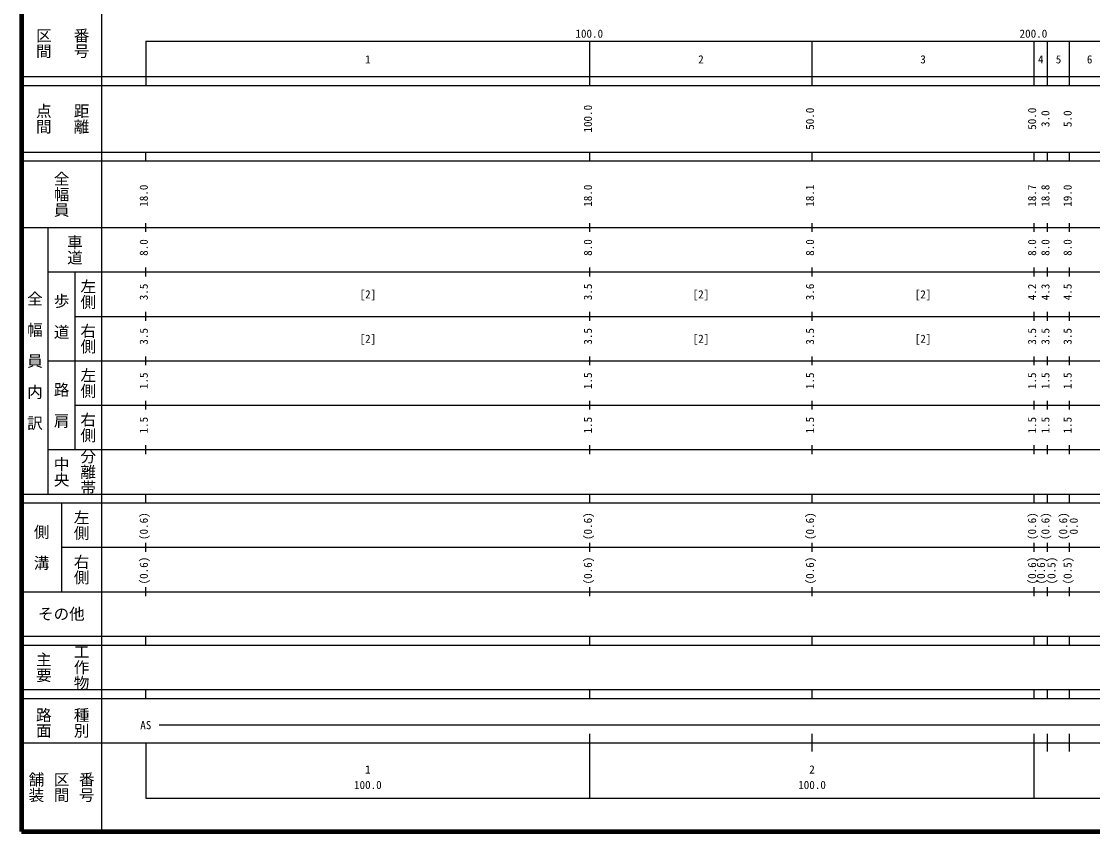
# Model space of a CAD drawing. Units: millimetres on the paper, enlarged 1000 times. Extents: x 40000 to 680000, y 20000 to 380000.
# Drawn here: x 40000 to 281163, y 20000 to 202409 of the extents above; entities that cross this region are included whole.
import ezdxf
from ezdxf.enums import TextEntityAlignment as Align

# ---------------------------------------------------------------- set-up
doc = ezdxf.new("R2010")
doc.units = ezdxf.units.MM
doc.header["$LTSCALE"] = 1000
doc.layers.add('M-TTL', color=2, linetype='Continuous', lineweight=140)
doc.layers.add('M-TTL-BAND', color=7, linetype='Continuous', lineweight=25)
doc.styles.add('@ＭＳ ゴシック', font='')
doc.styles.add('ＭＳ ゴシック', font='')
doc.styles.get('@ＭＳ ゴシック').set_extended_font_data('@MS Gothic')
doc.styles.get('ＭＳ ゴシック').set_extended_font_data('MS Gothic')

msp = doc.modelspace()

# ---------------------------------------------------------------- linework, layer by layer
at = {"layer": 'M-TTL'}
for p, q in [((40000, 380000), (40000, 20000)), ((40000, 20000), (680000, 20000))]:
    msp.add_line(p, q, dxfattribs=at)
at = {"layer": 'M-TTL-BAND'}
for p, q in [((58000, 370000), (58000, 20000)), ((68000, 198000), (579000, 198000)), ((68000, 198000), (68000, 188000)), ((168000, 188000), (168000, 198000)), ((218000, 188000), (218000, 198000)), ((268000, 188000), (268000, 198000)), ((271000, 188000), (271000, 198000)), ((276000, 188000), (276000, 198000)), ((40000, 190000), (579000, 190000)), ((40000, 188000), (579000, 188000)), ((40000, 173000), (579000, 173000)), ((68000, 171000), (68000, 173000)), ((168000, 171000), (168000, 173000)), ((218000, 171000), (218000, 173000)), ((268000, 171000), (268000, 173000)), ((271000, 171000), (271000, 173000)), ((276000, 171000), (276000, 173000)), ((40000, 171000), (579000, 171000)), ((68000, 155000), (68000, 157000)), ((168000, 155000), (168000, 157000)), ((218000, 155000), (218000, 157000)), ((268000, 155000), (268000, 157000)), ((271000, 155000), (271000, 157000)), ((276000, 155000), (276000, 157000)), ((40000, 156000), (579000, 156000)), ((46000, 96000), (46000, 156000)), ((46000, 146000), (579000, 146000)), ((52000, 146000), (52000, 106000)), ((68000, 145000), (68000, 147000)), ((168000, 145000), (168000, 147000)), ((218000, 145000), (218000, 147000)), ((268000, 145000), (268000, 147000)), ((271000, 145000), (271000, 147000)), ((276000, 145000), (276000, 147000)), ((52000, 136000), (579000, 136000)), ((68000, 135000), (68000, 137000)), ((168000, 135000), (168000, 137000)), ((218000, 135000), (218000, 137000)), ((268000, 135000), (268000, 137000)), ((271000, 135000), (271000, 137000)), ((276000, 135000), (276000, 137000)), ((46000, 126000), (579000, 126000)), ((68000, 125000), (68000, 127000)), ((168000, 125000), (168000, 127000)), ((218000, 125000), (218000, 127000)), ((268000, 125000), (268000, 127000)), ((271000, 125000), (271000, 127000)), ((276000, 125000), (276000, 127000)), ((52000, 116000), (579000, 116000)), ((68000, 115000), (68000, 117000)), ((168000, 115000), (168000, 117000)), ((218000, 115000), (218000, 117000)), ((268000, 115000), (268000, 117000)), ((271000, 115000), (271000, 117000)), ((276000, 115000), (276000, 117000)), ((68000, 105000), (68000, 107000)), ((168000, 105000), (168000, 107000)), ((218000, 105000), (218000, 107000)), ((268000, 105000), (268000, 107000)), ((271000, 105000), (271000, 107000)), ((276000, 105000), (276000, 107000)), ((46000, 106000), (579000, 106000)), ((40000, 96000), (579000, 96000)), ((68000, 94000), (68000, 96000)), ((168000, 94000), (168000, 96000)), ((218000, 94000), (218000, 96000)), ((268000, 94000), (268000, 96000)), ((271000, 94000), (271000, 96000)), ((276000, 94000), (276000, 96000)), ((40000, 94000), (579000, 94000)), ((49000, 94000), (49000, 74000)), ((68000, 83000), (68000, 85000)), ((168000, 83000), (168000, 85000)), ((218000, 83000), (218000, 85000)), ((268000, 83000), (268000, 85000)), ((271000, 83000), (271000, 85000)), ((276000, 83000), (276000, 85000)), ((49000, 84000), (579000, 84000)), ((68000, 73000), (68000, 75000)), ((168000, 73000), (168000, 75000)), ((218000, 73000), (218000, 75000)), ((268000, 73000), (268000, 75000)), ((271000, 73000), (271000, 75000)), ((276000, 73000), (276000, 75000)), ((40000, 74000), (579000, 74000)), ((40000, 64000), (579000, 64000)), ((68000, 62000), (68000, 64000)), ((168000, 62000), (168000, 64000)), ((218000, 62000), (218000, 64000)), ((268000, 62000), (268000, 64000)), ((271000, 62000), (271000, 64000)), ((276000, 62000), (276000, 64000)), ((40000, 62000), (579000, 62000)), ((40000, 52000), (579000, 52000)), ((68000, 50000), (68000, 52000)), ((168000, 50000), (168000, 52000)), ((218000, 50000), (218000, 52000)), ((268000, 50000), (268000, 52000)), ((271000, 50000), (271000, 52000)), ((276000, 50000), (276000, 52000)), ((40000, 50000), (579000, 50000)), ((71000, 44000), (556500, 44000)), ((168000, 27500), (168000, 42000)), ((218000, 38000), (218000, 42000)), ((268000, 27500), (268000, 42000)), ((271000, 38000), (271000, 42000)), ((276000, 38000), (276000, 42000)), ((40000, 40000), (579000, 40000)), ((68000, 40000), (68000, 27500)), ((68000, 27500), (579000, 27500))]:
    msp.add_line(p, q, dxfattribs=at)

# ---------------------------------------------------------------- texts
at = {"layer": 'M-TTL-BAND', "style": '@ＭＳ ゴシック'}
for s, p in [('区間', (45000, 197500)), ('番号', (53500, 197500)), ('点間', (45000, 180500)), ('距離', (53500, 180500)), ('全幅員', (49000, 163500)), ('車道', (52000, 151000)), ('左側', (55000, 141000)), ('全\u3000幅\u3000員\u3000内\u3000訳', (43000, 126000)), ('歩\u3000道', (49000, 136000)), ('右側', (55000, 131000)), ('左側', (55000, 121000)), ('路\u3000肩', (49000, 116000)), ('右側', (55000, 111000)), ('中央', (49000, 101000)), ('分離帯', (55000, 101000)), ('左側', (53500, 89000)), ('側\u3000溝', (44500, 84000)), ('右側', (53500, 79000)), ('主要', (45000, 57000)), ('工作物', (53500, 57000)), ('路面', (45000, 44500)), ('種別', (53500, 44500)), ('舗装', (43333, 30000)), ('区間', (49000, 30000)), ('番号', (54667, 30000))]:
    msp.add_text(s, height=2566, rotation=270, dxfattribs=at).set_placement(p, align=Align.MIDDLE_CENTER)
at = {"layer": 'M-TTL-BAND', "style": 'ＭＳ ゴシック'}
for s, p in [('100.0', (167844, 198195)), ('200.0', (267844, 198195)), ('1', (118000, 192405)), ('2', (193000, 192405)), ('3', (243000, 192405)), ('4', (269500, 192405)), ('5', (273500, 192405)), ('6', (280500, 192405)), ('[2]', (118000, 139500)), ('[2]', (193000, 139500)), ('[2]', (243000, 139500)), ('[2]', (118000, 129500)), ('[2]', (193000, 129500)), ('[2]', (243000, 129500)), ('AS', (68000, 42500)), ('1', (118000, 32523)), ('2', (218000, 32523)), ('100.0', (118000, 29033)), ('100.0', (218000, 29033))]:
    msp.add_text(s, height=1833, dxfattribs=at).set_placement(p, align=Align.BOTTOM_CENTER)
for s, p in [('100.0', (169000, 180500)), ('50.0', (219000, 180500)), ('50.0', (269000, 180500)), ('3.0', (272000, 180500)), ('5.0', (277000, 180500)), ('18.0', (69000, 163174)), ('18.0', (169000, 163174)), ('18.1', (219000, 163174)), ('18.7', (269000, 163174)), ('18.8', (272000, 163174)), ('19.0', (277000, 163174)), ('8.0', (69000, 151500)), ('8.0', (169000, 151500)), ('8.0', (219000, 151500)), ('8.0', (269000, 151500)), ('8.0', (272000, 151500)), ('8.0', (277000, 151500)), ('3.5', (69000, 141500)), ('3.5', (169000, 141500)), ('3.6', (219000, 141500)), ('4.2', (269000, 141500)), ('4.3', (272000, 141500)), ('4.5', (277000, 141500)), ('3.5', (69000, 131500)), ('3.5', (169000, 131500)), ('3.5', (219000, 131500)), ('3.5', (269000, 131500)), ('3.5', (272000, 131500)), ('3.5', (277000, 131500)), ('1.5', (69000, 121500)), ('1.5', (169000, 121500)), ('1.5', (219000, 121500)), ('1.5', (269000, 121500)), ('1.5', (272000, 121500)), ('1.5', (277000, 121500)), ('1.5', (69000, 111500)), ('1.5', (169000, 111500)), ('1.5', (219000, 111500)), ('1.5', (269000, 111500)), ('1.5', (272000, 111500)), ('1.5', (277000, 111500)), ('(0.6)', (69000, 88764)), ('(0.6)', (169000, 88764)), ('(0.6)', (219000, 88764)), ('(0.6)', (269000, 88764)), ('(0.6)', (272000, 88764)), ('(0.6)', (276000, 88764)), ('0.0', (278370, 88764)), ('(0.6)', (69000, 78764)), ('(0.6)', (169000, 78764)), ('(0.6)', (219000, 78764)), ('(0.6)', (269000, 78764)), ('(0.6)', (271000, 78764)), ('(0.5)', (273370, 78764)), ('(0.5)', (277000, 78764))]:
    msp.add_text(s, height=1833, rotation=90, dxfattribs=at).set_placement(p, align=Align.BOTTOM_CENTER)
msp.add_text('その他', height=2566, dxfattribs=at).set_placement((49000, 69000), align=Align.MIDDLE_CENTER)

doc.saveas('drawing.dxf')
